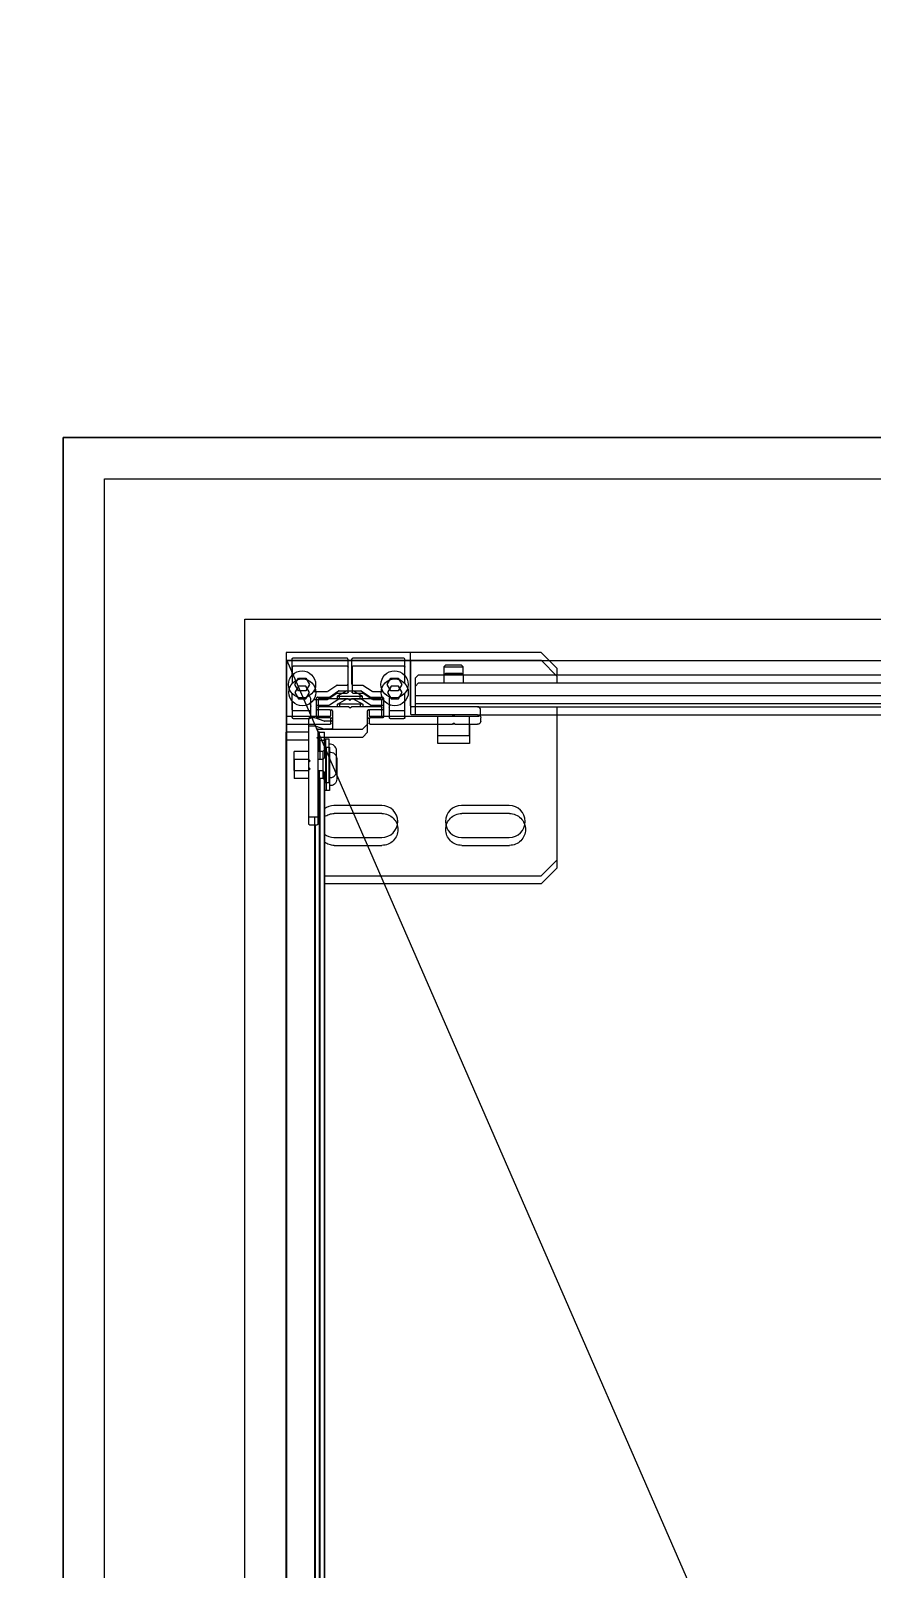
# Model space of a CAD drawing. Header units: centimetres. Extents: x -35664 to 50682, y -23001 to 23705.
# Drawn here: x 5244.02 to 5270.42, y 4361.38 to 4409.64 of the extents above; entities that cross this region are included whole.
import ezdxf

# ---------------------------------------------------------------- set-up
doc = ezdxf.new("R2010")
doc.units = ezdxf.units.CM
doc.linetypes.add('ISO-03', pattern=[1.5, 0.6, -0.9])
doc.linetypes.add('VW-01', pattern=[0.41656, 0.20828, -0.20828])
for name, color, linetype in [('B aménagement intérieur', 252, 'Continuous'), ('B Général', 252, 'Continuous'), ('C ANNOTATIONS-prestations', 252, 'Continuous'), ('C ANNOTATIONS-textes-numérotation gaine', 252, 'ISO-03'), ('F REMPLISSAGE-vert clair', 252, 'Continuous'), ('F REMPLISSAGE-vert foncé', 252, 'Continuous'), ('MTI900_Alu', 252, 'Continuous'), ('prlm-CHAUFF', 4, 'Continuous'), ('prlm-GT', 242, 'Continuous')]:
    doc.layers.add(name, color=color, linetype=linetype)
doc.layers.get('prlm-CHAUFF').off()

# ---------------------------------------------------------------- blocks, each defined once
blk = doc.blocks.new('A 90.Groupe-8-1')
at = {"layer": 'B Général', "linetype": 'Continuous'}
for p, q in [((5252.038, 4389.889), (5252.038, 4389.859)), ((5252.068, 4389.889), (5252.038, 4389.889)), ((5252.038, 4389.859), (5252.038, 4387.919)), ((5255.908, 4389.889), (5252.068, 4389.889)), ((5260.038, 4389.889), (5255.908, 4389.889)), ((5255.938, 4388.219), (5255.938, 4389.859)), ((5260.538, 4389.389), (5260.038, 4389.889)), ((5252.218, 4389.679), (5252.218, 4389.172)), ((5253.948, 4389.709), (5252.248, 4389.709)), ((5253.978, 4388.899), (5253.978, 4389.679)), ((5254.098, 4389.679), (5254.098, 4388.899)), ((5255.728, 4389.709), (5254.128, 4389.709)), ((5255.758, 4389.172), (5255.758, 4389.679)), ((5256.988, 4389.439), (5257.038, 4389.489)), ((5257.588, 4389.439), (5256.988, 4389.439)), ((5256.988, 4389.189), (5256.988, 4389.439)), ((5257.038, 4389.489), (5257.538, 4389.489)), ((5257.538, 4389.489), (5257.588, 4389.439)), ((5257.588, 4389.439), (5257.588, 4389.189)), ((5260.538, 4389.189), (5260.538, 4389.389)), ((5252.423, 4389.089), (5252.307, 4388.889)), ((5252.307, 4388.889), (5252.423, 4388.689)), ((5252.654, 4389.089), (5252.423, 4389.089)), ((5252.769, 4388.889), (5252.654, 4389.089)), ((5252.654, 4388.689), (5252.769, 4388.889)), ((5253.341, 4388.674), (5253.626, 4388.864)), ((5253.643, 4388.869), (5253.948, 4388.869)), ((5254.128, 4388.869), (5254.443, 4388.869)), ((5254.443, 4388.869), (5254.735, 4388.674)), ((5255.323, 4389.089), (5255.207, 4388.889)), ((5255.207, 4388.889), (5255.323, 4388.689)), ((5255.554, 4389.089), (5255.323, 4389.089)), ((5255.669, 4388.889), (5255.554, 4389.089)), ((5255.554, 4388.689), (5255.669, 4388.889)), ((5256.088, 4389.089), (5256.188, 4389.189)), ((5256.088, 4388.539), (5256.088, 4389.089)), ((5256.188, 4389.189), (5286.688, 4389.189)), ((5252.218, 4388.606), (5252.218, 4388.099)), ((5252.423, 4388.689), (5252.654, 4388.689)), ((5252.808, 4388.099), (5252.808, 4388.445)), ((5252.902, 4388.669), (5253.325, 4388.669)), ((5252.988, 4388.119), (5252.988, 4388.459)), ((5253.018, 4388.489), (5253.379, 4388.489)), ((5253.038, 4388.409), (5253.038, 4388.119)), ((5253.988, 4388.439), (5253.068, 4388.439)), ((5253.396, 4388.494), (5253.681, 4388.684)), ((5253.638, 4388.516), (5253.938, 4388.689)), ((5254.438, 4388.516), (5253.638, 4388.516)), ((5253.638, 4388.439), (5253.638, 4388.516)), ((5253.697, 4388.689), (5254.379, 4388.689)), ((5253.715, 4388.439), (5253.715, 4388.56)), ((5254.038, 4388.389), (5253.988, 4388.439)), ((5254.088, 4388.439), (5254.038, 4388.389)), ((5255.008, 4388.439), (5254.088, 4388.439)), ((5254.138, 4388.689), (5254.438, 4388.516)), ((5254.362, 4388.439), (5254.362, 4388.56)), ((5254.396, 4388.684), (5254.688, 4388.489)), ((5254.438, 4388.516), (5254.438, 4388.439)), ((5254.688, 4388.489), (5255.058, 4388.489)), ((5254.752, 4388.669), (5255.075, 4388.669)), ((5255.038, 4388.119), (5255.038, 4388.409)), ((5255.088, 4388.459), (5255.088, 4388.119)), ((5255.268, 4388.419), (5255.268, 4388.099)), ((5255.323, 4388.689), (5255.554, 4388.689)), ((5255.758, 4388.099), (5255.758, 4388.606)), ((5256.088, 4388.189), (5256.088, 4388.539)), ((5256.088, 4388.539), (5286.788, 4388.539)), ((5252.038, 4387.919), (5252.038, 4387.389)), ((5252.068, 4387.889), (5253.408, 4387.889)), ((5252.248, 4388.069), (5252.778, 4388.069)), ((5252.738, 4387.809), (5252.738, 4386.539)), ((5252.768, 4387.839), (5252.933, 4387.839)), ((5252.943, 4387.837), (5253.234, 4387.74)), ((5253.408, 4388.089), (5253.018, 4388.089)), ((5253.408, 4388.089), (5253.458, 4388.089)), ((5253.438, 4387.919), (5253.438, 4388.059)), ((5253.488, 4388.059), (5253.488, 4387.769)), ((5254.588, 4387.639), (5254.588, 4388.059)), ((5254.618, 4388.089), (5254.668, 4388.089)), ((5254.638, 4388.059), (5254.638, 4387.919)), ((5255.058, 4388.089), (5254.668, 4388.089)), ((5254.668, 4387.889), (5257.238, 4387.889)), ((5255.298, 4388.069), (5255.728, 4388.069)), ((5258.038, 4388.189), (5255.968, 4388.189)), ((5256.788, 4387.289), (5256.788, 4387.889)), ((5257.238, 4387.889), (5257.267, 4387.918)), ((5257.338, 4387.889), (5257.238, 4387.889)), ((5257.31, 4387.918), (5257.338, 4387.889)), ((5257.338, 4387.889), (5258.038, 4387.889)), ((5257.788, 4387.889), (5257.788, 4387.289)), ((5258.038, 4388.189), (5284.808, 4388.189)), ((5258.138, 4387.989), (5258.138, 4388.089)), ((5260.538, 4383.389), (5260.538, 4388.189)), ((5252.038, 4387.389), (5252.038, 4302.889)), ((5252.738, 4387.389), (5252.038, 4387.389)), ((5253.038, 4387.489), (5254.438, 4387.489)), ((5253.038, 4384.769), (5253.038, 4387.429)), ((5253.088, 4387.389), (5253.038, 4387.389)), ((5253.088, 4387.389), (5253.088, 4386.789)), ((5253.088, 4387.389), (5253.238, 4387.389)), ((5253.238, 4387.389), (5253.238, 4386.839)), ((5253.458, 4387.739), (5253.243, 4387.739)), ((5254.588, 4387.639), (5254.438, 4387.489)), ((5253.188, 4386.789), (5253.288, 4386.889)), ((5253.238, 4387.169), (5253.288, 4387.169)), ((5253.288, 4387.169), (5253.288, 4385.809)), ((5253.288, 4387.169), (5253.388, 4387.169)), ((5253.388, 4387.169), (5253.388, 4385.809)), ((5257.788, 4387.289), (5256.788, 4387.289)), ((5252.288, 4386.789), (5252.288, 4386.189)), ((5252.288, 4386.789), (5252.738, 4386.789)), ((5252.788, 4386.489), (5252.738, 4386.539)), ((5252.738, 4386.439), (5252.788, 4386.489)), ((5252.738, 4386.439), (5252.738, 4384.769)), ((5253.038, 4386.789), (5253.188, 4386.789)), ((5253.188, 4386.189), (5253.188, 4386.789)), ((5253.618, 4386.814), (5253.618, 4386.164)), ((5252.738, 4386.189), (5252.288, 4386.189)), ((5253.188, 4386.189), (5253.038, 4386.189)), ((5253.088, 4386.189), (5253.088, 4304.089)), ((5253.288, 4386.089), (5253.188, 4386.189)), ((5253.238, 4386.139), (5253.238, 4304.139)), ((5253.288, 4385.809), (5253.238, 4385.809)), ((5253.388, 4385.809), (5253.288, 4385.809)), ((5255.038, 4385.089), (5253.538, 4385.089)), ((5259.038, 4385.089), (5257.538, 4385.089)), ((5252.768, 4384.739), (5253.008, 4384.739)), ((5252.938, 4384.739), (5252.938, 4305.539)), ((5253.538, 4384.089), (5255.038, 4384.089)), ((5257.538, 4384.089), (5259.038, 4384.089)), ((5260.038, 4382.889), (5260.538, 4383.389)), ((5253.238, 4382.889), (5260.038, 4382.889))]:
    blk.add_line(p, q, dxfattribs=at)
at = {"layer": 'B Général', "linetype": 'Continuous', "flags": 128}
for points in [[(5252.038, 4300.389), (5252.038, 4389.889), (5291.058, 4389.889), (5291.058, 4300.389)], [(5252.053, 4389.889), (5291.053, 4389.889), (5291.053, 4300.389), (5252.053, 4300.389)]]:
    blk.add_lwpolyline(points, close=True, dxfattribs=at)
for points in [[(5252.038, 4389.859, -0.198912), (5252.047, 4389.88, -0.198912), (5252.068, 4389.889)], [(5255.908, 4389.889, -0.198912), (5255.93, 4389.88, -0.198912), (5255.938, 4389.859)], [(5252.218, 4389.679, -0.198912), (5252.227, 4389.7, -0.198912), (5252.248, 4389.709)], [(5253.948, 4389.709, -0.198912), (5253.97, 4389.7, -0.198912), (5253.978, 4389.679)], [(5254.098, 4389.679, -0.198912), (5254.107, 4389.7, -0.198912), (5254.128, 4389.709)], [(5255.728, 4389.709, -0.198912), (5255.75, 4389.7, -0.198912), (5255.758, 4389.679)], [(5252.218, 4389.169, -0.01196), (5252.218, 4389.17, -0.01196), (5252.218, 4389.172)], [(5253.626, 4388.864, -0.073633), (5253.634, 4388.868, -0.073633), (5253.643, 4388.869)], [(5253.978, 4388.899, -0.198912), (5253.97, 4388.878, -0.198912), (5253.948, 4388.869)], [(5254.128, 4388.869, -0.198912), (5254.107, 4388.878, -0.198912), (5254.098, 4388.899)], [(5255.758, 4389.172, -0.01196), (5255.758, 4389.17, -0.01196), (5255.758, 4389.169)], [(5252.218, 4388.606, -0.01196), (5252.218, 4388.608, -0.01196), (5252.218, 4388.609)], [(5252.764, 4388.529, -0.123554), (5252.796, 4388.493, -0.123554), (5252.808, 4388.445)], [(5252.988, 4388.459, -0.198912), (5252.997, 4388.48, -0.198912), (5253.018, 4388.489)], [(5253.038, 4388.409, -0.198912), (5253.047, 4388.43, -0.198912), (5253.068, 4388.439)], [(5253.341, 4388.674, -0.073633), (5253.333, 4388.67, -0.073633), (5253.325, 4388.669)], [(5253.396, 4388.494, -0.073633), (5253.388, 4388.49, -0.073633), (5253.379, 4388.489)], [(5253.681, 4388.684, -0.073633), (5253.689, 4388.688, -0.073633), (5253.697, 4388.689)], [(5254.379, 4388.689, -0.073633), (5254.388, 4388.688, -0.073633), (5254.396, 4388.684)], [(5254.752, 4388.669, -0.073633), (5254.743, 4388.67, -0.073633), (5254.735, 4388.674)], [(5255.008, 4388.439, -0.198912), (5255.03, 4388.43, -0.198912), (5255.038, 4388.409)], [(5255.058, 4388.489, -0.198912), (5255.08, 4388.48, -0.198912), (5255.088, 4388.459)], [(5255.268, 4388.419, -0.095961), (5255.276, 4388.456, -0.095961), (5255.296, 4388.488)], [(5255.758, 4388.609, -0.01196), (5255.758, 4388.608, -0.01196), (5255.758, 4388.606)], [(5252.068, 4387.889, -0.198912), (5252.047, 4387.898, -0.198912), (5252.038, 4387.919)], [(5252.248, 4388.069, -0.198912), (5252.227, 4388.078, -0.198912), (5252.218, 4388.099)], [(5252.738, 4387.809, -0.198912), (5252.747, 4387.83, -0.198912), (5252.768, 4387.839)], [(5252.808, 4388.099, -0.198912), (5252.8, 4388.078, -0.198912), (5252.778, 4388.069)], [(5252.933, 4387.839, -0.040241), (5252.938, 4387.839, -0.040241), (5252.943, 4387.837)], [(5253.018, 4388.089, -0.198912), (5252.997, 4388.098, -0.198912), (5252.988, 4388.119)], [(5253.068, 4388.089, -0.198912), (5253.047, 4388.098, -0.198912), (5253.038, 4388.119)], [(5253.408, 4388.089, -0.198912), (5253.43, 4388.08, -0.198912), (5253.438, 4388.059)], [(5253.438, 4387.919, -0.198912), (5253.43, 4387.898, -0.198912), (5253.408, 4387.889)], [(5253.458, 4388.089, -0.198912), (5253.48, 4388.08, -0.198912), (5253.488, 4388.059)], [(5254.588, 4388.059, -0.198912), (5254.597, 4388.08, -0.198912), (5254.618, 4388.089)], [(5254.638, 4388.059, -0.198912), (5254.647, 4388.08, -0.198912), (5254.668, 4388.089)], [(5254.668, 4387.889, -0.198912), (5254.647, 4387.898, -0.198912), (5254.638, 4387.919)], [(5255.038, 4388.119, -0.198912), (5255.03, 4388.098, -0.198912), (5255.008, 4388.089)], [(5255.088, 4388.119, -0.198912), (5255.08, 4388.098, -0.198912), (5255.058, 4388.089)], [(5255.298, 4388.069, -0.198912), (5255.277, 4388.078, -0.198912), (5255.268, 4388.099)], [(5255.758, 4388.099, -0.198912), (5255.75, 4388.078, -0.198912), (5255.728, 4388.069)], [(5255.968, 4388.189, -0.198912), (5255.947, 4388.198, -0.198912), (5255.938, 4388.219)], [(5257.267, 4387.918, -0.198912), (5257.288, 4387.926, -0.198912), (5257.31, 4387.918)], [(5258.038, 4388.189, -0.198912), (5258.109, 4388.16, -0.198912), (5258.138, 4388.089)], [(5258.138, 4387.989, -0.198912), (5258.109, 4387.918, -0.198912), (5258.038, 4387.889)], [(5253.038, 4387.429, -0.414214), (5253.008, 4387.459, -0.414214), (5253.038, 4387.489)], [(5253.243, 4387.739, -0.040241), (5253.238, 4387.739, -0.040241), (5253.234, 4387.74)], [(5253.488, 4387.769, -0.198912), (5253.48, 4387.748, -0.198912), (5253.458, 4387.739)], [(5253.388, 4387.012, -0.218554), (5253.549, 4386.966, -0.218554), (5253.618, 4386.814)], [(5253.388, 4387.013, -0.003145), (5253.391, 4387.013, -0.003145), (5253.393, 4387.012)], [(5253.618, 4386.164, -0.218554), (5253.549, 4386.012, -0.218554), (5253.388, 4385.966)], [(5253.393, 4385.965, -0.003145), (5253.391, 4385.965, -0.003145), (5253.388, 4385.965)], [(5253.238, 4384.989, -0.080612), (5253.38, 4385.063, -0.080612), (5253.538, 4385.089)], [(5255.038, 4385.089, -0.414214), (5255.538, 4384.589, -0.414214), (5255.038, 4384.089)], [(5257.538, 4384.089, -0.414214), (5257.038, 4384.589, -0.414214), (5257.538, 4385.089)], [(5259.038, 4385.089, -0.414214), (5259.538, 4384.589, -0.414214), (5259.038, 4384.089)], [(5252.768, 4384.739, -0.198912), (5252.747, 4384.748, -0.198912), (5252.738, 4384.769)], [(5253.038, 4384.769, -0.198912), (5253.03, 4384.748, -0.198912), (5253.008, 4384.739)], [(5253.538, 4384.089, -0.080612), (5253.38, 4384.115, -0.080612), (5253.238, 4384.189)]]:
    blk.add_lwpolyline(points, format="xyb", dxfattribs=at)
blk.add_lwpolyline([(5252.058, 4389.889), (5291.053, 4300.389), (5291.058, 4389.889), (5252.053, 4300.389)], dxfattribs=at)
at = {"layer": 'B Général', "linetype": 'Continuous'}
for centre in [(5252.538, 4388.889), (5255.438, 4388.889)]:
    blk.add_circle(centre, 0.425, dxfattribs=at)
blk = doc.blocks.new('A 90.Groupe-35-1')
at = {"layer": 'C ANNOTATIONS-textes-numérotation gaine', "linetype": 'VW-01', "ltscale": 25.4, "flags": 128}
blk.add_lwpolyline([(5203.038, 4391.389), (5245.038, 4391.389), (5245.038, 4300.389), (5203.038, 4300.389)], close=True, dxfattribs=at)
blk = doc.blocks.new('A n0.MTI900_Alu_390')
at = {"layer": 'MTI900_Alu', "color": 1, "linetype": 'Continuous'}
for p, q in [((-4.225, 0), (4.225, 0)), ((4.278, 0), (4.225, 0)), ((4.225, -0.07), (4.225, 0)), ((4.472, 0), (4.278, 0)), ((4.475, 0), (4.472, 0)), ((4.475, -0.003), (4.475, 0)), ((4.105, -0.025), (4.165, -0.025)), ((4.105, -0.025), (4.105, -0.07)), ((4.165, -0.07), (4.165, -0.025)), ((4.275, -0.003), (4.275, -0.137)), ((4.293, -0.021), (4.293, -0.074)), ((4.3467, -0.018), (4.296, -0.018)), ((4.355, -0.0385), (4.375, -0.0269)), ((4.355, -0.0615), (4.355, -0.0385)), ((4.375, -0.0269), (4.395, -0.0385)), ((4.395, -0.0385), (4.395, -0.0615)), ((4.454, -0.018), (4.4033, -0.018)), ((4.457, -0.191), (4.457, -0.021)), ((4.475, -0.387), (4.475, -0.003)), ((-3.96, -0.09), (3.96, -0.09)), ((3.96, -0.073), (3.96, -0.097)), ((4.13, -0.07), (3.963, -0.07)), ((4.135, -0.075), (4.13, -0.07)), ((4.14, -0.07), (4.135, -0.075)), ((4.267, -0.07), (4.14, -0.07)), ((4.2602, -0.1195), (4.2698, -0.0905)), ((4.27, -0.0895), (4.27, -0.073)), ((4.296, -0.077), (4.3306, -0.077)), ((4.298, -0.095), (4.332, -0.095)), ((4.353, -0.0864), (4.353, -0.1286)), ((4.375, -0.0731), (4.355, -0.0615)), ((4.395, -0.0615), (4.375, -0.0731)), ((-4.105, -0.105), (4.105, -0.105)), ((-4.1, -0.12), (4.1, -0.12)), ((3.775, -0.12), (3.775, -0.8)), ((3.963, -0.1), (4.229, -0.1)), ((4.067, -0.12), (4.067, -0.125)), ((4.067, -0.125), (4.203, -0.125)), ((4.067, -0.125), (4.067, -0.135)), ((4.067, -0.135), (4.203, -0.135)), ((4.105, -0.115), (4.095, -0.125)), ((4.105, -0.1), (4.105, -0.115)), ((4.165, -0.115), (4.105, -0.115)), ((4.165, -0.115), (4.165, -0.1)), ((4.165, -0.105), (4.225, -0.105)), ((4.175, -0.125), (4.165, -0.115)), ((4.17, -0.12), (4.225, -0.12)), ((4.203, -0.125), (4.203, -0.12)), ((4.203, -0.135), (4.203, -0.125)), ((4.225, -0.105), (4.225, -0.1)), ((4.225, -0.105), (4.225, -0.12)), ((4.235, -0.1), (4.235, -0.24)), ((4.26, -0.142), (4.26, -0.1205)), ((4.278, -0.14), (4.292, -0.14)), ((4.295, -0.137), (4.295, -0.098)), ((4.295, -0.137), (4.295, -0.142)), ((4.327, -0.1), (4.298, -0.1)), ((4.33, -0.195), (4.33, -0.103)), ((4.335, -0.098), (4.335, -0.1341)), ((4.3355, -0.1358), (4.3545, -0.1642)), ((4.3535, -0.1303), (4.3725, -0.1588)), ((3.895, -0.15), (3.895, -0.3)), ((3.995, -0.3), (3.995, -0.15)), ((4.1025, -0.158), (4.1675, -0.158)), ((4.292, -0.145), (4.263, -0.145)), ((4.3377, -0.16), (4.33, -0.16)), ((4.33, -0.1677), (4.3421, -0.1677)), ((4.3377, -0.16), (4.3377, -0.24)), ((4.355, -0.19), (4.3377, -0.16)), ((4.355, -0.1659), (4.355, -0.2341)), ((4.373, -0.1605), (4.373, -0.191)), ((4.235, -0.24), (4.25, -0.255)), ((4.33, -0.195), (4.325, -0.2)), ((4.325, -0.2), (4.33, -0.205)), ((4.33, -0.297), (4.33, -0.205)), ((4.33, -0.2323), (4.3421, -0.2323)), ((4.33, -0.24), (4.3377, -0.24)), ((4.3545, -0.2358), (4.335, -0.265)), ((4.3377, -0.24), (4.355, -0.21)), ((4.373, -0.2404), (4.3535, -0.2697)), ((4.373, -0.209), (4.373, -0.2404)), ((4.454, -0.194), (4.376, -0.194)), ((4.376, -0.206), (4.454, -0.206)), ((4.457, -0.369), (4.457, -0.209)), ((4.25, -0.255), (4.292, -0.255)), ((4.275, -0.263), (4.275, -0.52)), ((4.292, -0.26), (4.278, -0.26)), ((4.295, -0.258), (4.295, -0.263)), ((4.295, -0.302), (4.295, -0.263)), ((4.335, -0.265), (4.335, -0.302)), ((4.353, -0.2714), (4.353, -0.3036)), ((4.293, -0.326), (4.293, -0.369)), ((4.328, -0.323), (4.296, -0.323)), ((4.298, -0.3), (4.327, -0.3)), ((4.332, -0.305), (4.298, -0.305)), ((4.355, -0.3285), (4.375, -0.3169)), ((4.355, -0.3515), (4.355, -0.3285)), ((4.375, -0.3169), (4.395, -0.3285)), ((4.395, -0.3285), (4.395, -0.3515)), ((4.296, -0.372), (4.3467, -0.372)), ((4.375, -0.3631), (4.355, -0.3515)), ((4.395, -0.3515), (4.375, -0.3631)), ((4.4033, -0.372), (4.454, -0.372)), ((4.305, -0.6), (4.305, -0.393)), ((4.34, -0.405), (4.305, -0.405)), ((4.308, -0.39), (4.472, -0.39)), ((4.34, -0.405), (4.34, -3.475)), ((4.395, -0.405), (4.34, -0.405)), ((4.405, -0.415), (4.395, -0.405)), ((4.405, -0.415), (4.405, -3.465)), ((4.475, -0.8), (4.475, -0.387)), ((4.215, -0.475), (4.215, -0.575)), ((4.275, -0.475), (4.215, -0.475)), ((4.275, -0.52), (4.2779, -0.5229)), ((4.275, -0.52), (4.275, -0.53)), ((4.2779, -0.5271), (4.275, -0.53)), ((4.275, -0.53), (4.275, -0.6)), ((4.43, -0.495), (4.405, -0.495)), ((4.43, -0.495), (4.43, -0.555)), ((4.435, -0.5), (4.43, -0.495)), ((4.435, -0.55), (4.435, -0.5)), ((3.895, -0.55), (3.895, -0.7)), ((3.995, -0.7), (3.995, -0.55)), ((4.215, -0.575), (4.275, -0.575)), ((4.405, -0.555), (4.43, -0.555)), ((4.43, -0.555), (4.435, -0.55)), ((4.285, -0.61), (4.295, -0.61)), ((4.305, -0.6), (4.305, -3.277)), ((3.775, -0.8), (3.825, -0.85)), ((4.425, -0.85), (4.475, -0.8)), ((3.825, -0.85), (4.305, -0.85)), ((4.405, -0.85), (4.425, -0.85))]:
    blk.add_line(p, q, dxfattribs=at)
for centre in [(4.375, -0.05), (4.375, -0.34)]:
    blk.add_circle(centre, 0.0425, dxfattribs=at)
for centre, radius, start, end in [((4.278, -0.003), 0.003, 90, 180), ((4.472, -0.003), 0.003, 0, 90), ((4.296, -0.021), 0.003, 90, 180), ((4.3467, -0.021), 0.003, 84.5182, 90), ((4.4033, -0.021), 0.003, 90, 95.4818), ((4.454, -0.021), 0.003, 0, 90), ((3.963, -0.073), 0.003, 90, 180), ((4.267, -0.073), 0.003, 0, 90), ((4.267, -0.0895), 0.003, 341.5651, 0), ((4.296, -0.074), 0.003, 180, 270), ((4.298, -0.098), 0.003, 90, 180), ((4.3306, -0.067), 0.01, 270, 326.3475), ((4.332, -0.098), 0.003, 0, 90), ((3.945, -0.15), 0.05, 143.1301, 180), ((3.963, -0.097), 0.003, 180, 270), ((3.945, -0.15), 0.05, 0, 36.8699), ((4.1025, -0.138), 0.02, 171.3731, 270), ((4.1025, -0.133), 0.02, 185.7392, 187.1808), ((4.1675, -0.138), 0.02, 270, 8.6269), ((4.1675, -0.133), 0.02, 352.8192, 354.2608), ((4.232, -0.1), 0.003, 0, 180), ((4.263, -0.1205), 0.003, 161.5651, 180), ((4.263, -0.142), 0.003, 180, 270), ((4.278, -0.137), 0.003, 180, 270), ((4.292, -0.137), 0.003, 270, 0), ((4.292, -0.142), 0.003, 270, 0), ((4.298, -0.103), 0.003, 90, 180), ((4.327, -0.103), 0.003, 0, 90), ((4.338, -0.1341), 0.003, 180, 213.6901), ((4.356, -0.1286), 0.003, 180, 213.6901), ((4.352, -0.1659), 0.003, 0, 33.6901), ((4.37, -0.1605), 0.003, 0, 33.6901), ((4.376, -0.191), 0.003, 180, 270), ((4.454, -0.191), 0.003, 270, 0), ((4.352, -0.2341), 0.003, 326.3099, 0), ((4.376, -0.209), 0.003, 90, 180), ((4.454, -0.209), 0.003, 0, 90), ((4.278, -0.263), 0.003, 90, 180), ((4.292, -0.258), 0.003, 0, 90), ((4.292, -0.263), 0.003, 0, 90), ((4.356, -0.2714), 0.003, 146.3099, 180), ((3.945, -0.3), 0.05, 180, 0), ((4.296, -0.326), 0.003, 90, 180), ((4.298, -0.297), 0.003, 180, 270), ((4.298, -0.302), 0.003, 180, 270), ((4.327, -0.297), 0.003, 270, 0), ((4.328, -0.333), 0.01, 46.149, 90), ((4.332, -0.302), 0.003, 270, 0), ((4.296, -0.369), 0.003, 180, 270), ((4.3467, -0.369), 0.003, 270, 275.4818), ((4.4033, -0.369), 0.003, 264.5182, 270), ((4.454, -0.369), 0.003, 270, 0), ((4.308, -0.393), 0.003, 90, 180), ((4.472, -0.387), 0.003, 270, 0), ((3.945, -0.55), 0.05, 0, 180), ((4.2758, -0.525), 0.003, 315, 45), ((4.285, -0.6), 0.01, 180, 270), ((4.295, -0.6), 0.01, 270, 0), ((3.945, -0.7), 0.05, 180, 0)]:
    blk.add_arc(centre, radius, start, end, dxfattribs=at)

msp = doc.modelspace()

# ---------------------------------------------------------------- linework, layer by layer
at = {"layer": 'B aménagement intérieur', "linetype": 'Continuous'}
for p, q in [((5245.038, 4300.389), (5245.038, 4396.889)), ((5245.038, 4396.889), (5284.058, 4396.889)), ((5252.038, 4300.389), (5252.038, 4389.889)), ((5252.038, 4389.889), (5291.058, 4389.889))]:
    msp.add_line(p, q, dxfattribs=at)
at = {"layer": 'C ANNOTATIONS-prestations', "linetype": 'Continuous'}
msp.add_open_spline([(4834.965, 4217.888), (4859.479, 4186.178), (4881.036, 4152.389), (6085.791, 4152.388), (7290.546, 4152.388), (7290.546, 4217.388), (7290.546, 4282.388), (6220.294, 4282.388), (5150.041, 4282.389), (5150.021, 4585.887), (5150, 4889.386), (5084.982, 4889.198), (5019.965, 4889.01), (5019.965, 4609.699), (5019.965, 4330.389), (4927.465, 4330.389), (4834.965, 4330.389), (4834.965, 4274.138), (4834.965, 4217.888)], degree=2, knots=[0, 0, 0, 1, 1, 2, 2, 3, 3, 4, 4, 5, 5, 6, 6, 7, 7, 8, 8, 9, 9, 9], dxfattribs=at)
at = {"layer": 'C ANNOTATIONS-prestations'}
msp.add_open_spline([(5019.965, 4889.389), (5019.965, 4609.889), (5019.965, 4330.389), (4927.465, 4330.389), (4834.965, 4330.389), (4834.965, 4274.138), (4834.965, 4217.888), (4859.479, 4186.178), (4881.036, 4152.389), (6085.791, 4152.389), (7290.546, 4152.389), (7290.546, 4217.388), (7290.546, 4282.387), (6220.273, 4282.388), (5150, 4282.389), (5150, 4585.889), (5150, 4889.389), (5084.982, 4889.389), (5019.965, 4889.389)], degree=2, knots=[0, 0, 0, 1, 1, 2, 2, 3, 3, 4, 4, 5, 5, 6, 6, 7, 7, 8, 8, 9, 9, 9], dxfattribs=at)
at = {"layer": 'F REMPLISSAGE-vert clair'}
for p, q in [((5246.338, 4300.389), (5246.338, 4395.589)), ((5246.338, 4395.589), (5285.358, 4395.589)), ((5250.738, 4300.389), (5250.738, 4391.189)), ((5250.738, 4391.189), (5289.758, 4391.189))]:
    msp.add_line(p, q, dxfattribs=at)
at = {"layer": 'F REMPLISSAGE-vert foncé', "linetype": 'Continuous'}
for p, q in [((5245.038, 4300.389), (5245.038, 4396.889)), ((5245.038, 4396.889), (5284.058, 4396.889)), ((5252.038, 4300.389), (5252.038, 4389.889)), ((5252.038, 4389.889), (5291.058, 4389.889))]:
    msp.add_line(p, q, dxfattribs=at)
at = {"layer": 'F REMPLISSAGE-vert foncé'}
for p, q in [((5246.338, 4300.389), (5246.338, 4395.589)), ((5246.338, 4395.589), (5285.358, 4395.589)), ((5250.738, 4300.389), (5250.738, 4391.189)), ((5250.738, 4391.189), (5289.758, 4391.189))]:
    msp.add_line(p, q, dxfattribs=at)
at = {"layer": 'prlm-GT'}
msp.add_lwpolyline([(5203.041, 4443.297), (5284.058, 4443.297), (5284.053, 4396.889), (5245.038, 4396.889), (5245.038, 4300.389), (5203.038, 4300.389)], close=True, dxfattribs=at)

# ---------------------------------------------------------------- block references
at = {"layer": 'B aménagement intérieur'}
msp.add_blockref('A 90.Groupe-8-1', (0, 0), dxfattribs=at)
at = {"layer": 'C ANNOTATIONS-textes-numérotation gaine'}
msp.add_blockref('A 90.Groupe-35-1', (0, 0), dxfattribs=at)
at = {"layer": 'prlm-CHAUFF', "xscale": 9.999999999999975, "yscale": 9.999999999999975, "zscale": 9.999999999999975, "rotation": 89.99988466022917}
msp.add_blockref('A n0.MTI900_Alu_390', (5252.031, 4345.389), dxfattribs=at)

doc.saveas('drawing.dxf')
